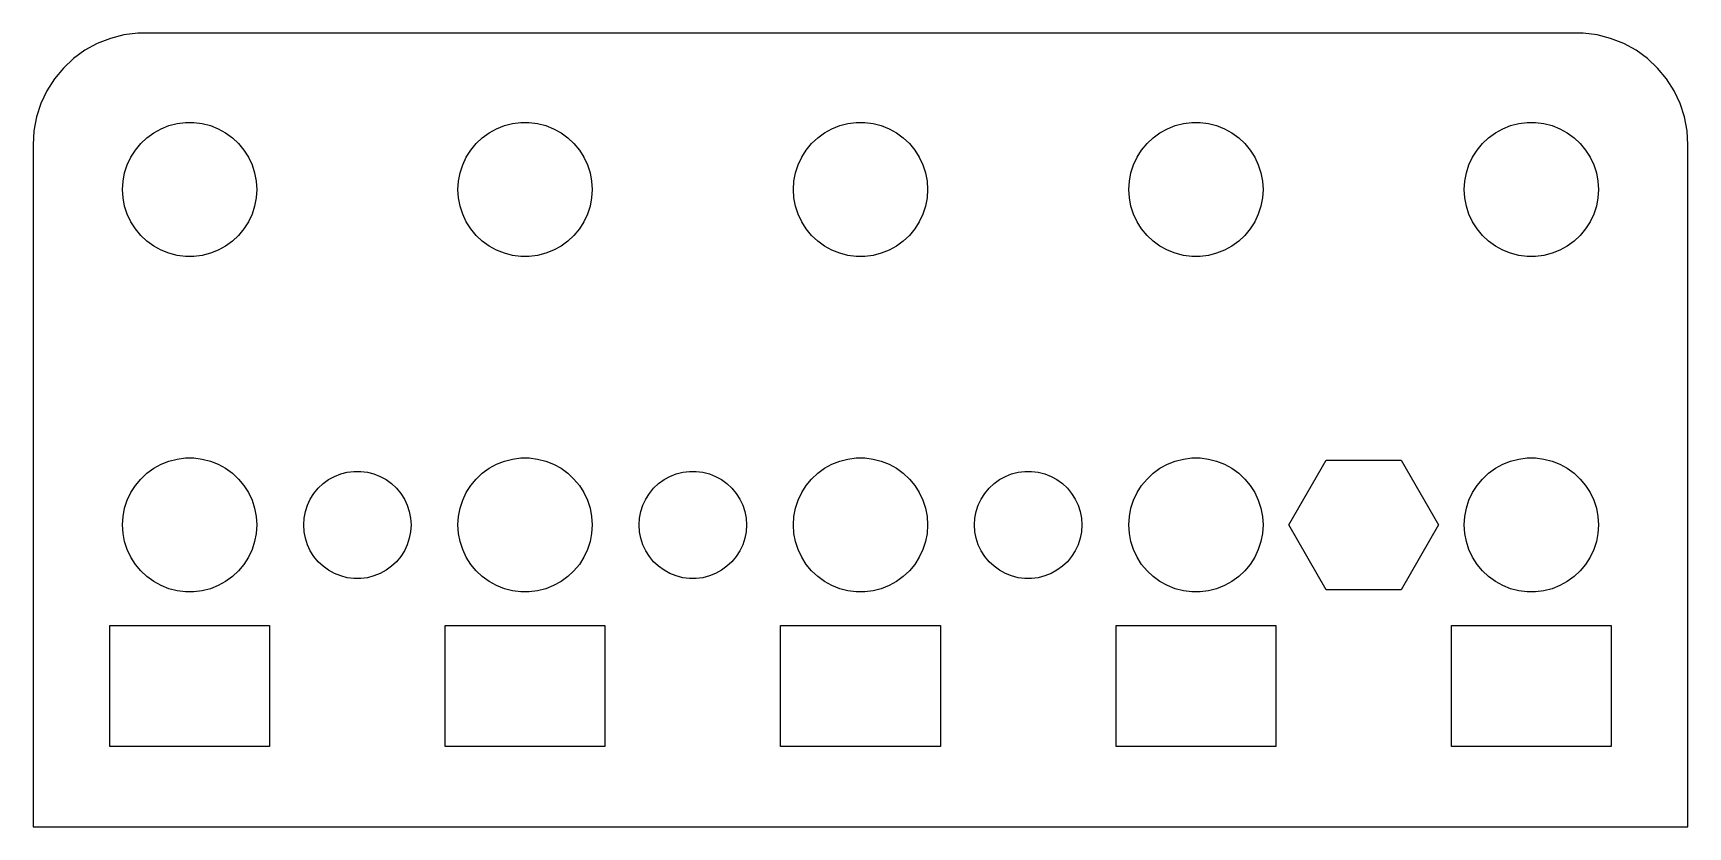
# Model space of a CAD drawing. Header units: metres. Extents: x -37 to 37, y 0 to 152.
# Drawn here: x -37 to 37, y 0 to 35.5 of the extents above; entities that cross this region are included whole.
import ezdxf

# ---------------------------------------------------------------- set-up
doc = ezdxf.new("R2010")
doc.units = ezdxf.units.M

msp = doc.modelspace()

# ---------------------------------------------------------------- linework, layer by layer
for p, q in [((-34.1289, 35.0241), (-34.6791, 34.7216)), ((-33.5451, 35.2553), (-34.1289, 35.0241)), ((-32.9369, 35.4114), (-33.5451, 35.2553)), ((-32.3139, 35.4901), (-32.9369, 35.4114)), ((32.3139, 35.4901), (-32.3139, 35.4901)), ((32.9369, 35.4114), (32.3139, 35.4901)), ((33.5451, 35.2553), (32.9369, 35.4114)), ((34.1289, 35.0241), (33.5451, 35.2553)), ((34.6791, 34.7216), (34.1289, 35.0241)), ((-35.1871, 34.3526), (-35.6448, 33.9227)), ((-34.6791, 34.7216), (-35.1871, 34.3526)), ((35.1871, 34.3526), (34.6791, 34.7216)), ((35.6448, 33.9227), (35.1871, 34.3526)), ((-36.0451, 33.4389), (-36.3815, 32.9088)), ((-35.6448, 33.9227), (-36.0451, 33.4389)), ((36.0451, 33.4389), (35.6448, 33.9227)), ((36.3815, 32.9088), (36.0451, 33.4389)), ((-36.3815, 32.9088), (-36.6489, 32.3406)), ((36.6489, 32.3406), (36.3815, 32.9088)), ((-36.6489, 32.3406), (-36.8429, 31.7434)), ((36.8429, 31.7434), (36.6489, 32.3406)), ((-36.9606, 31.1267), (-37, 30.5)), ((-36.8429, 31.7434), (-36.9606, 31.1267)), ((-31.6075, 31.033), (-31.2773, 31.2145)), ((-31.2773, 31.2145), (-30.927, 31.3532)), ((-30.927, 31.3532), (-30.5621, 31.4469)), ((-30.5621, 31.4469), (-30.1884, 31.4941)), ((-30.1884, 31.4941), (-29.8116, 31.4941)), ((-29.8116, 31.4941), (-29.4379, 31.4469)), ((-29.4379, 31.4469), (-29.0729, 31.3532)), ((-29.0729, 31.3532), (-28.7227, 31.2145)), ((-28.7227, 31.2145), (-28.3925, 31.033)), ((-16.6075, 31.033), (-16.2773, 31.2145)), ((-16.2773, 31.2145), (-15.927, 31.3532)), ((-15.927, 31.3532), (-15.5621, 31.4469)), ((-15.5621, 31.4469), (-15.1884, 31.4941)), ((-15.1884, 31.4941), (-14.8116, 31.4941)), ((-14.8116, 31.4941), (-14.4379, 31.4469)), ((-14.4379, 31.4469), (-14.0729, 31.3532)), ((-14.0729, 31.3532), (-13.7227, 31.2145)), ((-13.7227, 31.2145), (-13.3925, 31.033)), ((-1.60747, 31.033), (-1.27733, 31.2145)), ((-1.27733, 31.2145), (-0.92705, 31.3532)), ((-0.92705, 31.3532), (-0.56213, 31.4469)), ((-0.56213, 31.4469), (-0.18837, 31.4941)), ((-0.18837, 31.4941), (0.18837, 31.4941)), ((0.18837, 31.4941), (0.56213, 31.4469)), ((0.56213, 31.4469), (0.92705, 31.3532)), ((0.92705, 31.3532), (1.27733, 31.2145)), ((1.27733, 31.2145), (1.60747, 31.033)), ((13.3925, 31.033), (13.7227, 31.2145)), ((13.7227, 31.2145), (14.0729, 31.3532)), ((14.0729, 31.3532), (14.4379, 31.4469)), ((14.4379, 31.4469), (14.8116, 31.4941)), ((14.8116, 31.4941), (15.1884, 31.4941)), ((15.1884, 31.4941), (15.5621, 31.4469)), ((15.5621, 31.4469), (15.927, 31.3532)), ((15.927, 31.3532), (16.2773, 31.2145)), ((16.2773, 31.2145), (16.6075, 31.033)), ((28.3925, 31.033), (28.7227, 31.2145)), ((28.7227, 31.2145), (29.0729, 31.3532)), ((29.0729, 31.3532), (29.4379, 31.4469)), ((29.4379, 31.4469), (29.8116, 31.4941)), ((29.8116, 31.4941), (30.1884, 31.4941)), ((30.1884, 31.4941), (30.5621, 31.4469)), ((30.5621, 31.4469), (30.927, 31.3532)), ((30.927, 31.3532), (31.2773, 31.2145)), ((31.2773, 31.2145), (31.6075, 31.033)), ((36.9606, 31.1267), (36.8429, 31.7434)), ((37, 30.5), (36.9606, 31.1267)), ((-37, 30.5), (-37, 0)), ((-32.427, 30.2634), (-32.1869, 30.5536)), ((-32.1869, 30.5536), (-31.9123, 30.8115)), ((-31.9123, 30.8115), (-31.6075, 31.033)), ((-28.3925, 31.033), (-28.0877, 30.8115)), ((-28.0877, 30.8115), (-27.8131, 30.5536)), ((-27.8131, 30.5536), (-27.5729, 30.2634)), ((-17.427, 30.2634), (-17.1869, 30.5536)), ((-17.1869, 30.5536), (-16.9123, 30.8115)), ((-16.9123, 30.8115), (-16.6075, 31.033)), ((-13.3925, 31.033), (-13.0877, 30.8115)), ((-13.0877, 30.8115), (-12.8131, 30.5536)), ((-12.8131, 30.5536), (-12.5729, 30.2634)), ((-2.42705, 30.2634), (-2.1869, 30.5536)), ((-2.1869, 30.5536), (-1.91226, 30.8115)), ((-1.91226, 30.8115), (-1.60747, 31.033)), ((1.60747, 31.033), (1.91226, 30.8115)), ((1.91226, 30.8115), (2.1869, 30.5536)), ((2.1869, 30.5536), (2.42705, 30.2634)), ((12.5729, 30.2634), (12.8131, 30.5536)), ((12.8131, 30.5536), (13.0877, 30.8115)), ((13.0877, 30.8115), (13.3925, 31.033)), ((16.6075, 31.033), (16.9123, 30.8115)), ((16.9123, 30.8115), (17.1869, 30.5536)), ((17.1869, 30.5536), (17.427, 30.2634)), ((27.5729, 30.2634), (27.8131, 30.5536)), ((27.8131, 30.5536), (28.0877, 30.8115)), ((28.0877, 30.8115), (28.3925, 31.033)), ((31.6075, 31.033), (31.9123, 30.8115)), ((31.9123, 30.8115), (32.1869, 30.5536)), ((32.1869, 30.5536), (32.427, 30.2634)), ((37, 0), (37, 30.5)), ((-32.9057, 29.2461), (-32.7893, 29.6044)), ((-32.7893, 29.6044), (-32.6289, 29.9453)), ((-32.6289, 29.9453), (-32.427, 30.2634)), ((-27.5729, 30.2634), (-27.3711, 29.9453)), ((-27.3711, 29.9453), (-27.2107, 29.6044)), ((-27.2107, 29.6044), (-27.0942, 29.2461)), ((-17.9057, 29.2461), (-17.7893, 29.6044)), ((-17.7893, 29.6044), (-17.6289, 29.9453)), ((-17.6289, 29.9453), (-17.427, 30.2634)), ((-12.5729, 30.2634), (-12.3711, 29.9453)), ((-12.3711, 29.9453), (-12.2107, 29.6044)), ((-12.2107, 29.6044), (-12.0942, 29.2461)), ((-2.90575, 29.2461), (-2.78932, 29.6044)), ((-2.78932, 29.6044), (-2.62891, 29.9453)), ((-2.62891, 29.9453), (-2.42705, 30.2634)), ((2.42705, 30.2634), (2.62891, 29.9453)), ((2.62891, 29.9453), (2.78932, 29.6044)), ((2.78932, 29.6044), (2.90575, 29.2461)), ((12.0942, 29.2461), (12.2107, 29.6044)), ((12.2107, 29.6044), (12.3711, 29.9453)), ((12.3711, 29.9453), (12.5729, 30.2634)), ((17.427, 30.2634), (17.6289, 29.9453)), ((17.6289, 29.9453), (17.7893, 29.6044)), ((17.7893, 29.6044), (17.9057, 29.2461)), ((27.0942, 29.2461), (27.2107, 29.6044)), ((27.2107, 29.6044), (27.3711, 29.9453)), ((27.3711, 29.9453), (27.5729, 30.2634)), ((32.427, 30.2634), (32.6289, 29.9453)), ((32.6289, 29.9453), (32.7893, 29.6044)), ((32.7893, 29.6044), (32.9057, 29.2461)), ((-33, 28.5), (-32.9763, 28.876)), ((-32.9763, 28.876), (-32.9057, 29.2461)), ((-27.0942, 29.2461), (-27.0237, 28.876)), ((-27.0237, 28.876), (-27, 28.5)), ((-18, 28.5), (-17.9763, 28.876)), ((-17.9763, 28.876), (-17.9057, 29.2461)), ((-12.0942, 29.2461), (-12.0237, 28.876)), ((-12.0237, 28.876), (-12, 28.5)), ((-3, 28.5), (-2.97633, 28.876)), ((-2.97633, 28.876), (-2.90575, 29.2461)), ((2.90575, 29.2461), (2.97633, 28.876)), ((2.97633, 28.876), (3, 28.5)), ((12, 28.5), (12.0237, 28.876)), ((12.0237, 28.876), (12.0942, 29.2461)), ((17.9057, 29.2461), (17.9763, 28.876)), ((17.9763, 28.876), (18, 28.5)), ((27, 28.5), (27.0237, 28.876)), ((27.0237, 28.876), (27.0942, 29.2461)), ((32.9057, 29.2461), (32.9763, 28.876)), ((32.9763, 28.876), (33, 28.5)), ((-32.9763, 28.124), (-33, 28.5)), ((-32.9057, 27.7539), (-32.9763, 28.124)), ((-27.0237, 28.124), (-27.0942, 27.7539)), ((-27, 28.5), (-27.0237, 28.124)), ((-17.9763, 28.124), (-18, 28.5)), ((-17.9057, 27.7539), (-17.9763, 28.124)), ((-12.0237, 28.124), (-12.0942, 27.7539)), ((-12, 28.5), (-12.0237, 28.124)), ((-2.97633, 28.124), (-3, 28.5)), ((-2.90575, 27.7539), (-2.97633, 28.124)), ((2.97633, 28.124), (2.90575, 27.7539)), ((3, 28.5), (2.97633, 28.124)), ((12.0237, 28.124), (12, 28.5)), ((12.0942, 27.7539), (12.0237, 28.124)), ((17.9763, 28.124), (17.9057, 27.7539)), ((18, 28.5), (17.9763, 28.124)), ((27.0237, 28.124), (27, 28.5)), ((27.0942, 27.7539), (27.0237, 28.124)), ((32.9763, 28.124), (32.9057, 27.7539)), ((33, 28.5), (32.9763, 28.124)), ((-32.7893, 27.3956), (-32.9057, 27.7539)), ((-32.6289, 27.0547), (-32.7893, 27.3956)), ((-27.2107, 27.3956), (-27.3711, 27.0547)), ((-27.0942, 27.7539), (-27.2107, 27.3956)), ((-17.7893, 27.3956), (-17.9057, 27.7539)), ((-17.6289, 27.0547), (-17.7893, 27.3956)), ((-12.2107, 27.3956), (-12.3711, 27.0547)), ((-12.0942, 27.7539), (-12.2107, 27.3956)), ((-2.78932, 27.3956), (-2.90575, 27.7539)), ((-2.62891, 27.0547), (-2.78932, 27.3956)), ((2.78932, 27.3956), (2.62891, 27.0547)), ((2.90575, 27.7539), (2.78932, 27.3956)), ((12.2107, 27.3956), (12.0942, 27.7539)), ((12.3711, 27.0547), (12.2107, 27.3956)), ((17.7893, 27.3956), (17.6289, 27.0547)), ((17.9057, 27.7539), (17.7893, 27.3956)), ((27.2107, 27.3956), (27.0942, 27.7539)), ((27.3711, 27.0547), (27.2107, 27.3956)), ((32.7893, 27.3956), (32.6289, 27.0547)), ((32.9057, 27.7539), (32.7893, 27.3956)), ((-32.427, 26.7366), (-32.6289, 27.0547)), ((-32.1869, 26.4464), (-32.427, 26.7366)), ((-27.5729, 26.7366), (-27.8131, 26.4464)), ((-27.3711, 27.0547), (-27.5729, 26.7366)), ((-17.427, 26.7366), (-17.6289, 27.0547)), ((-17.1869, 26.4464), (-17.427, 26.7366)), ((-12.5729, 26.7366), (-12.8131, 26.4464)), ((-12.3711, 27.0547), (-12.5729, 26.7366)), ((-2.42705, 26.7366), (-2.62891, 27.0547)), ((-2.1869, 26.4464), (-2.42705, 26.7366)), ((2.42705, 26.7366), (2.1869, 26.4464)), ((2.62891, 27.0547), (2.42705, 26.7366)), ((12.5729, 26.7366), (12.3711, 27.0547)), ((12.8131, 26.4464), (12.5729, 26.7366)), ((17.427, 26.7366), (17.1869, 26.4464)), ((17.6289, 27.0547), (17.427, 26.7366)), ((27.5729, 26.7366), (27.3711, 27.0547)), ((27.8131, 26.4464), (27.5729, 26.7366)), ((32.427, 26.7366), (32.1869, 26.4464)), ((32.6289, 27.0547), (32.427, 26.7366)), ((-31.9123, 26.1884), (-32.1869, 26.4464)), ((-31.6075, 25.967), (-31.9123, 26.1884)), ((-31.2773, 25.7855), (-31.6075, 25.967)), ((-28.3925, 25.967), (-28.7227, 25.7855)), ((-28.0877, 26.1884), (-28.3925, 25.967)), ((-27.8131, 26.4464), (-28.0877, 26.1884)), ((-16.9123, 26.1884), (-17.1869, 26.4464)), ((-16.6075, 25.967), (-16.9123, 26.1884)), ((-16.2773, 25.7855), (-16.6075, 25.967)), ((-13.3925, 25.967), (-13.7227, 25.7855)), ((-13.0877, 26.1884), (-13.3925, 25.967)), ((-12.8131, 26.4464), (-13.0877, 26.1884)), ((-1.91226, 26.1884), (-2.1869, 26.4464)), ((-1.60747, 25.967), (-1.91226, 26.1884)), ((-1.27733, 25.7855), (-1.60747, 25.967)), ((1.60747, 25.967), (1.27733, 25.7855)), ((1.91226, 26.1884), (1.60747, 25.967)), ((2.1869, 26.4464), (1.91226, 26.1884)), ((13.0877, 26.1884), (12.8131, 26.4464)), ((13.3925, 25.967), (13.0877, 26.1884)), ((13.7227, 25.7855), (13.3925, 25.967)), ((16.6075, 25.967), (16.2773, 25.7855)), ((16.9123, 26.1884), (16.6075, 25.967)), ((17.1869, 26.4464), (16.9123, 26.1884)), ((28.0877, 26.1884), (27.8131, 26.4464)), ((28.3925, 25.967), (28.0877, 26.1884)), ((28.7227, 25.7855), (28.3925, 25.967)), ((31.6075, 25.967), (31.2773, 25.7855)), ((31.9123, 26.1884), (31.6075, 25.967)), ((32.1869, 26.4464), (31.9123, 26.1884)), ((-30.927, 25.6468), (-31.2773, 25.7855)), ((-30.5621, 25.5531), (-30.927, 25.6468)), ((-30.1884, 25.5059), (-30.5621, 25.5531)), ((-29.8116, 25.5059), (-30.1884, 25.5059)), ((-29.4379, 25.5531), (-29.8116, 25.5059)), ((-29.0729, 25.6468), (-29.4379, 25.5531)), ((-28.7227, 25.7855), (-29.0729, 25.6468)), ((-15.927, 25.6468), (-16.2773, 25.7855)), ((-15.5621, 25.5531), (-15.927, 25.6468)), ((-15.1884, 25.5059), (-15.5621, 25.5531)), ((-14.8116, 25.5059), (-15.1884, 25.5059)), ((-14.4379, 25.5531), (-14.8116, 25.5059)), ((-14.0729, 25.6468), (-14.4379, 25.5531)), ((-13.7227, 25.7855), (-14.0729, 25.6468)), ((-0.92705, 25.6468), (-1.27733, 25.7855)), ((-0.56213, 25.5531), (-0.92705, 25.6468)), ((-0.18837, 25.5059), (-0.56213, 25.5531)), ((0.18837, 25.5059), (-0.18837, 25.5059)), ((0.56213, 25.5531), (0.18837, 25.5059)), ((0.92705, 25.6468), (0.56213, 25.5531)), ((1.27733, 25.7855), (0.92705, 25.6468)), ((14.0729, 25.6468), (13.7227, 25.7855)), ((14.4379, 25.5531), (14.0729, 25.6468)), ((14.8116, 25.5059), (14.4379, 25.5531)), ((15.1884, 25.5059), (14.8116, 25.5059)), ((15.5621, 25.5531), (15.1884, 25.5059)), ((15.927, 25.6468), (15.5621, 25.5531)), ((16.2773, 25.7855), (15.927, 25.6468)), ((29.0729, 25.6468), (28.7227, 25.7855)), ((29.4379, 25.5531), (29.0729, 25.6468)), ((29.8116, 25.5059), (29.4379, 25.5531)), ((30.1884, 25.5059), (29.8116, 25.5059)), ((30.5621, 25.5531), (30.1884, 25.5059)), ((30.927, 25.6468), (30.5621, 25.5531)), ((31.2773, 25.7855), (30.927, 25.6468)), ((-31.2773, 16.2145), (-30.927, 16.3532)), ((-30.927, 16.3532), (-30.5621, 16.4469)), ((-30.5621, 16.4469), (-30.1884, 16.4941)), ((-30.1884, 16.4941), (-29.8116, 16.4941)), ((-29.8116, 16.4941), (-29.4379, 16.4469)), ((-29.4379, 16.4469), (-29.0729, 16.3532)), ((-29.0729, 16.3532), (-28.7227, 16.2145)), ((-16.2773, 16.2145), (-15.927, 16.3532)), ((-15.927, 16.3532), (-15.5621, 16.4469)), ((-15.5621, 16.4469), (-15.1884, 16.4941)), ((-15.1884, 16.4941), (-14.8116, 16.4941)), ((-14.8116, 16.4941), (-14.4379, 16.4469)), ((-14.4379, 16.4469), (-14.0729, 16.3532)), ((-14.0729, 16.3532), (-13.7227, 16.2145)), ((-1.27733, 16.2145), (-0.92705, 16.3532)), ((-0.92705, 16.3532), (-0.56213, 16.4469)), ((-0.56213, 16.4469), (-0.18837, 16.4941)), ((-0.18837, 16.4941), (0.18837, 16.4941)), ((0.18837, 16.4941), (0.56213, 16.4469)), ((0.56213, 16.4469), (0.92705, 16.3532)), ((0.92705, 16.3532), (1.27733, 16.2145)), ((13.7227, 16.2145), (14.0729, 16.3532)), ((14.0729, 16.3532), (14.4379, 16.4469)), ((14.4379, 16.4469), (14.8116, 16.4941)), ((14.8116, 16.4941), (15.1884, 16.4941)), ((15.1884, 16.4941), (15.5621, 16.4469)), ((15.5621, 16.4469), (15.927, 16.3532)), ((15.927, 16.3532), (16.2773, 16.2145)), ((19.1534, 13.5), (20.8267, 16.3982)), ((20.8267, 16.3982), (24.1733, 16.3982)), ((24.1733, 16.3982), (25.8466, 13.5)), ((28.7227, 16.2145), (29.0729, 16.3532)), ((29.0729, 16.3532), (29.4379, 16.4469)), ((29.4379, 16.4469), (29.8116, 16.4941)), ((29.8116, 16.4941), (30.1884, 16.4941)), ((30.1884, 16.4941), (30.5621, 16.4469)), ((30.5621, 16.4469), (30.927, 16.3532)), ((30.927, 16.3532), (31.2773, 16.2145)), ((-32.427, 15.2634), (-32.1869, 15.5536)), ((-32.1869, 15.5536), (-31.9123, 15.8115)), ((-31.9123, 15.8115), (-31.6075, 16.033)), ((-31.6075, 16.033), (-31.2773, 16.2145)), ((-28.7227, 16.2145), (-28.3925, 16.033)), ((-28.3925, 16.033), (-28.0877, 15.8115)), ((-28.0877, 15.8115), (-27.8131, 15.5536)), ((-27.8131, 15.5536), (-27.5729, 15.2634)), ((-23.786, 15.5264), (-23.5219, 15.6716)), ((-23.5219, 15.6716), (-23.2416, 15.7825)), ((-23.2416, 15.7825), (-22.9497, 15.8575)), ((-22.9497, 15.8575), (-22.6507, 15.8953)), ((-22.6507, 15.8953), (-22.3493, 15.8953)), ((-22.3493, 15.8953), (-22.0503, 15.8575)), ((-22.0503, 15.8575), (-21.7583, 15.7825)), ((-21.7583, 15.7825), (-21.4781, 15.6716)), ((-21.4781, 15.6716), (-21.214, 15.5264)), ((-17.427, 15.2634), (-17.1869, 15.5536)), ((-17.1869, 15.5536), (-16.9123, 15.8115)), ((-16.9123, 15.8115), (-16.6075, 16.033)), ((-16.6075, 16.033), (-16.2773, 16.2145)), ((-13.7227, 16.2145), (-13.3925, 16.033)), ((-13.3925, 16.033), (-13.0877, 15.8115)), ((-13.0877, 15.8115), (-12.8131, 15.5536)), ((-12.8131, 15.5536), (-12.5729, 15.2634)), ((-8.78598, 15.5264), (-8.52187, 15.6716)), ((-8.52187, 15.6716), (-8.24164, 15.7825)), ((-8.24164, 15.7825), (-7.94971, 15.8575)), ((-7.94971, 15.8575), (-7.6507, 15.8953)), ((-7.6507, 15.8953), (-7.34929, 15.8953)), ((-7.34929, 15.8953), (-7.05028, 15.8575)), ((-7.05028, 15.8575), (-6.75835, 15.7825)), ((-6.75835, 15.7825), (-6.47812, 15.6716)), ((-6.47812, 15.6716), (-6.214, 15.5264)), ((-2.42705, 15.2634), (-2.1869, 15.5536)), ((-2.1869, 15.5536), (-1.91226, 15.8115)), ((-1.91226, 15.8115), (-1.60747, 16.033)), ((-1.60747, 16.033), (-1.27733, 16.2145)), ((1.27733, 16.2145), (1.60747, 16.033)), ((1.60747, 16.033), (1.91226, 15.8115)), ((1.91226, 15.8115), (2.1869, 15.5536)), ((2.1869, 15.5536), (2.42705, 15.2634)), ((6.214, 15.5264), (6.47812, 15.6716)), ((6.47812, 15.6716), (6.75835, 15.7825)), ((6.75835, 15.7825), (7.05028, 15.8575)), ((7.05028, 15.8575), (7.34929, 15.8953)), ((7.34929, 15.8953), (7.6507, 15.8953)), ((7.6507, 15.8953), (7.94971, 15.8575)), ((7.94971, 15.8575), (8.24164, 15.7825)), ((8.24164, 15.7825), (8.52187, 15.6716)), ((8.52187, 15.6716), (8.78598, 15.5264)), ((12.5729, 15.2634), (12.8131, 15.5536)), ((12.8131, 15.5536), (13.0877, 15.8115)), ((13.0877, 15.8115), (13.3925, 16.033)), ((13.3925, 16.033), (13.7227, 16.2145)), ((16.2773, 16.2145), (16.6075, 16.033)), ((16.6075, 16.033), (16.9123, 15.8115)), ((16.9123, 15.8115), (17.1869, 15.5536)), ((17.1869, 15.5536), (17.427, 15.2634)), ((27.5729, 15.2634), (27.8131, 15.5536)), ((27.8131, 15.5536), (28.0877, 15.8115)), ((28.0877, 15.8115), (28.3925, 16.033)), ((28.3925, 16.033), (28.7227, 16.2145)), ((31.2773, 16.2145), (31.6075, 16.033)), ((31.6075, 16.033), (31.9123, 15.8115)), ((31.9123, 15.8115), (32.1869, 15.5536)), ((32.1869, 15.5536), (32.427, 15.2634)), ((-32.7893, 14.6044), (-32.6289, 14.9453)), ((-32.6289, 14.9453), (-32.427, 15.2634)), ((-27.5729, 15.2634), (-27.3711, 14.9453)), ((-27.3711, 14.9453), (-27.2107, 14.6044)), ((-24.6031, 14.6562), (-24.4416, 14.9107)), ((-24.4416, 14.9107), (-24.2495, 15.1429)), ((-24.2495, 15.1429), (-24.0298, 15.3492)), ((-24.0298, 15.3492), (-23.786, 15.5264)), ((-21.214, 15.5264), (-20.9702, 15.3492)), ((-20.9702, 15.3492), (-20.7505, 15.1429)), ((-20.7505, 15.1429), (-20.5583, 14.9107)), ((-20.5583, 14.9107), (-20.3969, 14.6562)), ((-17.7893, 14.6044), (-17.6289, 14.9453)), ((-17.6289, 14.9453), (-17.427, 15.2634)), ((-12.5729, 15.2634), (-12.3711, 14.9453)), ((-12.3711, 14.9453), (-12.2107, 14.6044)), ((-9.60313, 14.6562), (-9.44164, 14.9107)), ((-9.44164, 14.9107), (-9.24951, 15.1429)), ((-9.24951, 15.1429), (-9.02982, 15.3492)), ((-9.02982, 15.3492), (-8.78598, 15.5264)), ((-6.214, 15.5264), (-5.97017, 15.3492)), ((-5.97017, 15.3492), (-5.75047, 15.1429)), ((-5.75047, 15.1429), (-5.55835, 14.9107)), ((-5.55835, 14.9107), (-5.39685, 14.6562)), ((-2.78932, 14.6044), (-2.62891, 14.9453)), ((-2.62891, 14.9453), (-2.42705, 15.2634)), ((2.42705, 15.2634), (2.62891, 14.9453)), ((2.62891, 14.9453), (2.78932, 14.6044)), ((5.39685, 14.6562), (5.55835, 14.9107)), ((5.55835, 14.9107), (5.75047, 15.1429)), ((5.75047, 15.1429), (5.97017, 15.3492)), ((5.97017, 15.3492), (6.214, 15.5264)), ((8.78598, 15.5264), (9.02982, 15.3492)), ((9.02982, 15.3492), (9.24951, 15.1429)), ((9.24951, 15.1429), (9.44164, 14.9107)), ((9.44164, 14.9107), (9.60313, 14.6562)), ((12.2107, 14.6044), (12.3711, 14.9453)), ((12.3711, 14.9453), (12.5729, 15.2634)), ((17.427, 15.2634), (17.6289, 14.9453)), ((17.6289, 14.9453), (17.7893, 14.6044)), ((27.2107, 14.6044), (27.3711, 14.9453)), ((27.3711, 14.9453), (27.5729, 15.2634)), ((32.427, 15.2634), (32.6289, 14.9453)), ((32.6289, 14.9453), (32.7893, 14.6044)), ((-32.9763, 13.876), (-32.9057, 14.2461)), ((-32.9057, 14.2461), (-32.7893, 14.6044)), ((-27.2107, 14.6044), (-27.0942, 14.2461)), ((-27.0942, 14.2461), (-27.0237, 13.876)), ((-24.8811, 13.8008), (-24.8246, 14.0968)), ((-24.8246, 14.0968), (-24.7315, 14.3835)), ((-24.7315, 14.3835), (-24.6031, 14.6562)), ((-20.3969, 14.6562), (-20.2685, 14.3835)), ((-20.2685, 14.3835), (-20.1754, 14.0968)), ((-20.1754, 14.0968), (-20.1189, 13.8008)), ((-17.9763, 13.876), (-17.9057, 14.2461)), ((-17.9057, 14.2461), (-17.7893, 14.6044)), ((-12.2107, 14.6044), (-12.0942, 14.2461)), ((-12.0942, 14.2461), (-12.0237, 13.876)), ((-9.88107, 13.8008), (-9.82458, 14.0968)), ((-9.82458, 14.0968), (-9.73146, 14.3835)), ((-9.73146, 14.3835), (-9.60313, 14.6562)), ((-5.39685, 14.6562), (-5.26852, 14.3835)), ((-5.26852, 14.3835), (-5.1754, 14.0968)), ((-5.1754, 14.0968), (-5.11891, 13.8008)), ((-2.97633, 13.876), (-2.90575, 14.2461)), ((-2.90575, 14.2461), (-2.78932, 14.6044)), ((2.78932, 14.6044), (2.90575, 14.2461)), ((2.90575, 14.2461), (2.97633, 13.876)), ((5.11891, 13.8008), (5.1754, 14.0968)), ((5.1754, 14.0968), (5.26852, 14.3835)), ((5.26852, 14.3835), (5.39685, 14.6562)), ((9.60313, 14.6562), (9.73146, 14.3835)), ((9.73146, 14.3835), (9.82458, 14.0968)), ((9.82458, 14.0968), (9.88107, 13.8008)), ((12.0237, 13.876), (12.0942, 14.2461)), ((12.0942, 14.2461), (12.2107, 14.6044)), ((17.7893, 14.6044), (17.9057, 14.2461)), ((17.9057, 14.2461), (17.9763, 13.876)), ((27.0237, 13.876), (27.0942, 14.2461)), ((27.0942, 14.2461), (27.2107, 14.6044)), ((32.7893, 14.6044), (32.9057, 14.2461)), ((32.9057, 14.2461), (32.9763, 13.876)), ((-33, 13.5), (-32.9763, 13.876)), ((-32.9763, 13.124), (-33, 13.5)), ((-27.0237, 13.876), (-27, 13.5)), ((-27, 13.5), (-27.0237, 13.124)), ((-24.9, 13.5), (-24.8811, 13.8008)), ((-24.8811, 13.1992), (-24.9, 13.5)), ((-20.1189, 13.8008), (-20.1, 13.5)), ((-20.1, 13.5), (-20.1189, 13.1992)), ((-18, 13.5), (-17.9763, 13.876)), ((-17.9763, 13.124), (-18, 13.5)), ((-12.0237, 13.876), (-12, 13.5)), ((-12, 13.5), (-12.0237, 13.124)), ((-9.89999, 13.5), (-9.88107, 13.8008)), ((-9.88107, 13.1992), (-9.89999, 13.5)), ((-5.11891, 13.8008), (-5.09999, 13.5)), ((-5.09999, 13.5), (-5.11891, 13.1992)), ((-3, 13.5), (-2.97633, 13.876)), ((-2.97633, 13.124), (-3, 13.5)), ((2.97633, 13.876), (3, 13.5)), ((3, 13.5), (2.97633, 13.124)), ((5.09999, 13.5), (5.11891, 13.8008)), ((5.11891, 13.1992), (5.09999, 13.5)), ((9.88107, 13.8008), (9.89999, 13.5)), ((9.89999, 13.5), (9.88107, 13.1992)), ((12, 13.5), (12.0237, 13.876)), ((12.0237, 13.124), (12, 13.5)), ((17.9763, 13.876), (18, 13.5)), ((18, 13.5), (17.9763, 13.124)), ((20.8267, 10.6018), (19.1534, 13.5)), ((25.8466, 13.5), (24.1733, 10.6018)), ((27, 13.5), (27.0237, 13.876)), ((27.0237, 13.124), (27, 13.5)), ((32.9763, 13.876), (33, 13.5)), ((33, 13.5), (32.9763, 13.124)), ((-32.9057, 12.7539), (-32.9763, 13.124)), ((-32.7893, 12.3956), (-32.9057, 12.7539)), ((-27.0942, 12.7539), (-27.2107, 12.3956)), ((-27.0237, 13.124), (-27.0942, 12.7539)), ((-24.8246, 12.9031), (-24.8811, 13.1992)), ((-24.7315, 12.6165), (-24.8246, 12.9031)), ((-24.6031, 12.3438), (-24.7315, 12.6165)), ((-20.2685, 12.6165), (-20.3969, 12.3438)), ((-20.1754, 12.9031), (-20.2685, 12.6165)), ((-20.1189, 13.1992), (-20.1754, 12.9031)), ((-17.9057, 12.7539), (-17.9763, 13.124)), ((-17.7893, 12.3956), (-17.9057, 12.7539)), ((-12.0942, 12.7539), (-12.2107, 12.3956)), ((-12.0237, 13.124), (-12.0942, 12.7539)), ((-9.82458, 12.9031), (-9.88107, 13.1992)), ((-9.73146, 12.6165), (-9.82458, 12.9031)), ((-9.60313, 12.3438), (-9.73146, 12.6165)), ((-5.26852, 12.6165), (-5.39685, 12.3438)), ((-5.1754, 12.9031), (-5.26852, 12.6165)), ((-5.11891, 13.1992), (-5.1754, 12.9031)), ((-2.90575, 12.7539), (-2.97633, 13.124)), ((-2.78932, 12.3956), (-2.90575, 12.7539)), ((2.90575, 12.7539), (2.78932, 12.3956)), ((2.97633, 13.124), (2.90575, 12.7539)), ((5.1754, 12.9031), (5.11891, 13.1992)), ((5.26852, 12.6165), (5.1754, 12.9031)), ((5.39685, 12.3438), (5.26852, 12.6165)), ((9.73146, 12.6165), (9.60313, 12.3438)), ((9.82458, 12.9031), (9.73146, 12.6165)), ((9.88107, 13.1992), (9.82458, 12.9031)), ((12.0942, 12.7539), (12.0237, 13.124)), ((12.2107, 12.3956), (12.0942, 12.7539)), ((17.9057, 12.7539), (17.7893, 12.3956)), ((17.9763, 13.124), (17.9057, 12.7539)), ((27.0942, 12.7539), (27.0237, 13.124)), ((27.2107, 12.3956), (27.0942, 12.7539)), ((32.9057, 12.7539), (32.7893, 12.3956)), ((32.9763, 13.124), (32.9057, 12.7539)), ((-32.6289, 12.0547), (-32.7893, 12.3956)), ((-32.427, 11.7366), (-32.6289, 12.0547)), ((-27.3711, 12.0547), (-27.5729, 11.7366)), ((-27.2107, 12.3956), (-27.3711, 12.0547)), ((-24.4416, 12.0893), (-24.6031, 12.3438)), ((-24.2495, 11.8571), (-24.4416, 12.0893)), ((-24.0298, 11.6508), (-24.2495, 11.8571)), ((-20.7505, 11.8571), (-20.9702, 11.6508)), ((-20.5583, 12.0893), (-20.7505, 11.8571)), ((-20.3969, 12.3438), (-20.5583, 12.0893)), ((-17.6289, 12.0547), (-17.7893, 12.3956)), ((-17.427, 11.7366), (-17.6289, 12.0547)), ((-12.3711, 12.0547), (-12.5729, 11.7366)), ((-12.2107, 12.3956), (-12.3711, 12.0547)), ((-9.44164, 12.0893), (-9.60313, 12.3438)), ((-9.24951, 11.8571), (-9.44164, 12.0893)), ((-9.02982, 11.6508), (-9.24951, 11.8571)), ((-5.75047, 11.8571), (-5.97017, 11.6508)), ((-5.55835, 12.0893), (-5.75047, 11.8571)), ((-5.39685, 12.3438), (-5.55835, 12.0893)), ((-2.62891, 12.0547), (-2.78932, 12.3956)), ((-2.42705, 11.7366), (-2.62891, 12.0547)), ((2.62891, 12.0547), (2.42705, 11.7366)), ((2.78932, 12.3956), (2.62891, 12.0547)), ((5.55835, 12.0893), (5.39685, 12.3438)), ((5.75047, 11.8571), (5.55835, 12.0893)), ((5.97017, 11.6508), (5.75047, 11.8571)), ((9.24951, 11.8571), (9.02982, 11.6508)), ((9.44164, 12.0893), (9.24951, 11.8571)), ((9.60313, 12.3438), (9.44164, 12.0893)), ((12.3711, 12.0547), (12.2107, 12.3956)), ((12.5729, 11.7366), (12.3711, 12.0547)), ((17.6289, 12.0547), (17.427, 11.7366)), ((17.7893, 12.3956), (17.6289, 12.0547)), ((27.3711, 12.0547), (27.2107, 12.3956)), ((27.5729, 11.7366), (27.3711, 12.0547)), ((32.6289, 12.0547), (32.427, 11.7366)), ((32.7893, 12.3956), (32.6289, 12.0547)), ((-32.1869, 11.4464), (-32.427, 11.7366)), ((-31.9123, 11.1884), (-32.1869, 11.4464)), ((-31.6075, 10.967), (-31.9123, 11.1884)), ((-28.0877, 11.1884), (-28.3925, 10.967)), ((-27.8131, 11.4464), (-28.0877, 11.1884)), ((-27.5729, 11.7366), (-27.8131, 11.4464)), ((-23.786, 11.4736), (-24.0298, 11.6508)), ((-23.5219, 11.3284), (-23.786, 11.4736)), ((-23.2416, 11.2175), (-23.5219, 11.3284)), ((-22.9497, 11.1425), (-23.2416, 11.2175)), ((-22.6507, 11.1047), (-22.9497, 11.1425)), ((-22.3493, 11.1047), (-22.6507, 11.1047)), ((-22.0503, 11.1425), (-22.3493, 11.1047)), ((-21.7583, 11.2175), (-22.0503, 11.1425)), ((-21.4781, 11.3284), (-21.7583, 11.2175)), ((-21.214, 11.4736), (-21.4781, 11.3284)), ((-20.9702, 11.6508), (-21.214, 11.4736)), ((-17.1869, 11.4464), (-17.427, 11.7366)), ((-16.9123, 11.1884), (-17.1869, 11.4464)), ((-16.6075, 10.967), (-16.9123, 11.1884)), ((-13.0877, 11.1884), (-13.3925, 10.967)), ((-12.8131, 11.4464), (-13.0877, 11.1884)), ((-12.5729, 11.7366), (-12.8131, 11.4464)), ((-8.78598, 11.4736), (-9.02982, 11.6508)), ((-8.52187, 11.3284), (-8.78598, 11.4736)), ((-8.24164, 11.2175), (-8.52187, 11.3284)), ((-7.94971, 11.1425), (-8.24164, 11.2175)), ((-7.6507, 11.1047), (-7.94971, 11.1425)), ((-7.34929, 11.1047), (-7.6507, 11.1047)), ((-7.05028, 11.1425), (-7.34929, 11.1047)), ((-6.75835, 11.2175), (-7.05028, 11.1425)), ((-6.47812, 11.3284), (-6.75835, 11.2175)), ((-6.214, 11.4736), (-6.47812, 11.3284)), ((-5.97017, 11.6508), (-6.214, 11.4736)), ((-2.1869, 11.4464), (-2.42705, 11.7366)), ((-1.91226, 11.1884), (-2.1869, 11.4464)), ((-1.60747, 10.967), (-1.91226, 11.1884)), ((1.91226, 11.1884), (1.60747, 10.967)), ((2.1869, 11.4464), (1.91226, 11.1884)), ((2.42705, 11.7366), (2.1869, 11.4464)), ((6.214, 11.4736), (5.97017, 11.6508)), ((6.47812, 11.3284), (6.214, 11.4736)), ((6.75835, 11.2175), (6.47812, 11.3284)), ((7.05028, 11.1425), (6.75835, 11.2175)), ((7.34929, 11.1047), (7.05028, 11.1425)), ((7.6507, 11.1047), (7.34929, 11.1047)), ((7.94971, 11.1425), (7.6507, 11.1047)), ((8.24164, 11.2175), (7.94971, 11.1425)), ((8.52187, 11.3284), (8.24164, 11.2175)), ((8.78598, 11.4736), (8.52187, 11.3284)), ((9.02982, 11.6508), (8.78598, 11.4736)), ((12.8131, 11.4464), (12.5729, 11.7366)), ((13.0877, 11.1884), (12.8131, 11.4464)), ((13.3925, 10.967), (13.0877, 11.1884)), ((16.9123, 11.1884), (16.6075, 10.967)), ((17.1869, 11.4464), (16.9123, 11.1884)), ((17.427, 11.7366), (17.1869, 11.4464)), ((27.8131, 11.4464), (27.5729, 11.7366)), ((28.0877, 11.1884), (27.8131, 11.4464)), ((28.3925, 10.967), (28.0877, 11.1884)), ((31.9123, 11.1884), (31.6075, 10.967)), ((32.1869, 11.4464), (31.9123, 11.1884)), ((32.427, 11.7366), (32.1869, 11.4464)), ((-31.2773, 10.7855), (-31.6075, 10.967)), ((-30.927, 10.6468), (-31.2773, 10.7855)), ((-30.5621, 10.5531), (-30.927, 10.6468)), ((-30.1884, 10.5059), (-30.5621, 10.5531)), ((-29.8116, 10.5059), (-30.1884, 10.5059)), ((-29.4379, 10.5531), (-29.8116, 10.5059)), ((-29.0729, 10.6468), (-29.4379, 10.5531)), ((-28.7227, 10.7855), (-29.0729, 10.6468)), ((-28.3925, 10.967), (-28.7227, 10.7855)), ((-16.2773, 10.7855), (-16.6075, 10.967)), ((-15.927, 10.6468), (-16.2773, 10.7855)), ((-15.5621, 10.5531), (-15.927, 10.6468)), ((-15.1884, 10.5059), (-15.5621, 10.5531)), ((-14.8116, 10.5059), (-15.1884, 10.5059)), ((-14.4379, 10.5531), (-14.8116, 10.5059)), ((-14.0729, 10.6468), (-14.4379, 10.5531)), ((-13.7227, 10.7855), (-14.0729, 10.6468)), ((-13.3925, 10.967), (-13.7227, 10.7855)), ((-1.27733, 10.7855), (-1.60747, 10.967)), ((-0.92705, 10.6468), (-1.27733, 10.7855)), ((-0.56213, 10.5531), (-0.92705, 10.6468)), ((-0.18837, 10.5059), (-0.56213, 10.5531)), ((0.18837, 10.5059), (-0.18837, 10.5059)), ((0.56213, 10.5531), (0.18837, 10.5059)), ((0.92705, 10.6468), (0.56213, 10.5531)), ((1.27733, 10.7855), (0.92705, 10.6468)), ((1.60747, 10.967), (1.27733, 10.7855)), ((13.7227, 10.7855), (13.3925, 10.967)), ((14.0729, 10.6468), (13.7227, 10.7855)), ((14.4379, 10.5531), (14.0729, 10.6468)), ((14.8116, 10.5059), (14.4379, 10.5531)), ((15.1884, 10.5059), (14.8116, 10.5059)), ((15.5621, 10.5531), (15.1884, 10.5059)), ((15.927, 10.6468), (15.5621, 10.5531)), ((16.2773, 10.7855), (15.927, 10.6468)), ((16.6075, 10.967), (16.2773, 10.7855)), ((24.1733, 10.6018), (20.8267, 10.6018)), ((28.7227, 10.7855), (28.3925, 10.967)), ((29.0729, 10.6468), (28.7227, 10.7855)), ((29.4379, 10.5531), (29.0729, 10.6468)), ((29.8116, 10.5059), (29.4379, 10.5531)), ((30.1884, 10.5059), (29.8116, 10.5059)), ((30.5621, 10.5531), (30.1884, 10.5059)), ((30.927, 10.6468), (30.5621, 10.5531)), ((31.2773, 10.7855), (30.927, 10.6468)), ((31.6075, 10.967), (31.2773, 10.7855)), ((-33.5719, 3.59999), (-33.5719, 9)), ((-33.5719, 9), (-26.4281, 9)), ((-26.4281, 9), (-26.4281, 3.59999)), ((-18.5719, 3.59999), (-18.5719, 9)), ((-18.5719, 9), (-11.4281, 9)), ((-11.4281, 9), (-11.4281, 3.59999)), ((-3.5719, 3.59999), (-3.5719, 9)), ((-3.5719, 9), (3.5719, 9)), ((3.5719, 9), (3.5719, 3.59999)), ((11.4281, 3.59999), (11.4281, 9)), ((11.4281, 9), (18.5719, 9)), ((18.5719, 9), (18.5719, 3.59999)), ((26.4281, 3.59999), (26.4281, 9)), ((26.4281, 9), (33.5719, 9)), ((33.5719, 9), (33.5719, 3.59999)), ((-26.4281, 3.59999), (-33.5719, 3.59999)), ((-11.4281, 3.59999), (-18.5719, 3.59999)), ((3.5719, 3.59999), (-3.5719, 3.59999)), ((18.5719, 3.59999), (11.4281, 3.59999)), ((33.5719, 3.59999), (26.4281, 3.59999)), ((-37, 0), (37, 0))]:
    msp.add_line(p, q)

doc.saveas('drawing.dxf')
